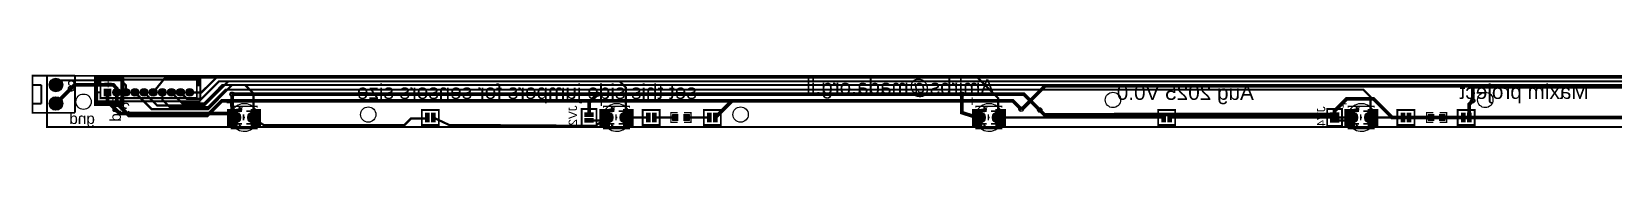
# Model space of a CAD drawing. Header units: millimetres. Extents: x -29 to 333, y -3 to 6.
# Drawn here: x -29.1 to 187.5, y -1.9 to 5.8 of the extents above; entities that cross this region are included whole.
import ezdxf

# ---------------------------------------------------------------- set-up
doc = ezdxf.new("R2010")
doc.units = ezdxf.units.MM
for name, color, linetype, true_color in [('BoardOutLine', 7, 'Continuous', 0xff00ff), ('BottomLayer', 7, 'Continuous', 0x0000ff), ('BottomPasteMaskLayer', 7, 'Continuous', 0x800000), ('BottomSilkLayer', 7, 'Continuous', 0x66cc33), ('BottomSolderMaskLayer', 7, 'Continuous', 0xaa00ff), ('Document', 7, 'Continuous', 0xffffff), ('Hole', 7, 'Continuous', 0x222222), ('Multi-Layer', 7, 'Continuous', 0xc0c0c0), ('TopLayer', 7, 'Continuous', 0xff0000), ('TopPasteMaskLayer', 7, 'Continuous', 0x808080), ('TopSilkLayer', 7, 'Continuous', 0xffcc00), ('TopSolderMaskLayer', 7, 'Continuous', 0x800080)]:
    doc.layers.add(name, color=color, linetype=linetype, true_color=true_color)
doc.styles.get("Standard").update_dxf_attribs({"font": 'arial.ttf'})

msp = doc.modelspace()

# ---------------------------------------------------------------- hatches: boundary and pattern name
at = {"layer": 'BottomLayer'}
for points in [[(-2.3, 1.15), (-0.9, 1.15), (-0.9, -1.15), (-2.3, -1.15)], [(-0.45, -0.4), (-0.45, 0.4), (-1.25, 0.4), (-1.25, -0.4)], [(1.25, -0.4), (1.25, 0.4), (0.45, 0.4), (0.45, -0.4)], [(0.9, 1.15), (2.3, 1.15), (2.3, -1.15), (0.9, -1.15)], [(46.61, 0.72), (46.61, 0.09), (47.88, 0.09), (47.88, 0.72)], [(48.7, 1.15), (50.1, 1.15), (50.1, -1.15), (48.7, -1.15)], [(50.55, -0.4), (50.55, 0.4), (49.75, 0.4), (49.75, -0.4)], [(52.25, -0.4), (52.25, 0.4), (51.45, 0.4), (51.45, -0.4)], [(51.9, 1.15), (53.3, 1.15), (53.3, -1.15), (51.9, -1.15)], [(99.7, 1.15), (101.1, 1.15), (101.1, -1.15), (99.7, -1.15)], [(101.55, -0.4), (101.55, 0.4), (100.75, 0.4), (100.75, -0.4)], [(103.25, -0.4), (103.25, 0.4), (102.45, 0.4), (102.45, -0.4)], [(102.9, 1.15), (104.3, 1.15), (104.3, -1.15), (102.9, -1.15)], [(148.72, 0.72), (148.72, 0.09), (149.99, 0.09), (149.99, 0.72)], [(150.7, 1.15), (152.1, 1.15), (152.1, -1.15), (150.7, -1.15)], [(152.55, -0.4), (152.55, 0.4), (151.75, 0.4), (151.75, -0.4)], [(154.25, -0.4), (154.25, 0.4), (153.45, 0.4), (153.45, -0.4)], [(153.9, 1.15), (155.3, 1.15), (155.3, -1.15), (153.9, -1.15)], [(46.61, -0.09), (46.61, -0.72), (47.88, -0.72), (47.88, -0.09)], [(148.72, -0.09), (148.72, -0.72), (149.99, -0.72), (149.99, -0.09)]]:
    msp.add_hatch(color=256, dxfattribs=at).paths.add_polyline_path(points)
at = {"layer": 'BottomPasteMaskLayer'}
for points in [[(-2.3, 1.15), (-0.9, 1.15), (-0.9, -1.15), (-2.3, -1.15)], [(-0.45, -0.4), (-0.45, 0.4), (-1.25, 0.4), (-1.25, -0.4)], [(1.25, -0.4), (1.25, 0.4), (0.45, 0.4), (0.45, -0.4)], [(0.9, 1.15), (2.3, 1.15), (2.3, -1.15), (0.9, -1.15)], [(48.7, 1.15), (50.1, 1.15), (50.1, -1.15), (48.7, -1.15)], [(50.55, -0.4), (50.55, 0.4), (49.75, 0.4), (49.75, -0.4)], [(52.25, -0.4), (52.25, 0.4), (51.45, 0.4), (51.45, -0.4)], [(51.9, 1.15), (53.3, 1.15), (53.3, -1.15), (51.9, -1.15)], [(99.7, 1.15), (101.1, 1.15), (101.1, -1.15), (99.7, -1.15)], [(101.55, -0.4), (101.55, 0.4), (100.75, 0.4), (100.75, -0.4)], [(103.25, -0.4), (103.25, 0.4), (102.45, 0.4), (102.45, -0.4)], [(102.9, 1.15), (104.3, 1.15), (104.3, -1.15), (102.9, -1.15)], [(150.7, 1.15), (152.1, 1.15), (152.1, -1.15), (150.7, -1.15)], [(152.55, -0.4), (152.55, 0.4), (151.75, 0.4), (151.75, -0.4)], [(154.25, -0.4), (154.25, 0.4), (153.45, 0.4), (153.45, -0.4)], [(153.9, 1.15), (155.3, 1.15), (155.3, -1.15), (153.9, -1.15)]]:
    msp.add_hatch(color=256, dxfattribs=at).paths.add_polyline_path(points)
at = {"layer": 'BottomSilkLayer'}
for points in [[(-0.75, -1.4), (-0.12, -1.4), (-0.75, -0.77)], [(50.25, -1.4), (50.88, -1.4), (50.25, -0.77)], [(101.25, -1.4), (101.88, -1.4), (101.25, -0.77)], [(152.25, -1.4), (152.88, -1.4), (152.25, -0.77)]]:
    msp.add_hatch(color=256, dxfattribs=at).paths.add_polyline_path(points)
at = {"layer": 'BottomSolderMaskLayer'}
for points in [[(-26.71, 4.45, 1), (-24.86, 4.45, 1)], [(-26.71, 1.91, 1), (-24.86, 1.91, 1)], [(-18.17, 2.9), (-19.24, 2.9), (-19.24, 3.96), (-18.17, 3.96)], [(-17.99, 3.43, 1), (-16.92, 3.43, 1)], [(-16.74, 3.43, 1), (-15.67, 3.43, 1)], [(-15.49, 3.43, 1), (-14.42, 3.43, 1)], [(-14.24, 3.43, 1), (-13.17, 3.43, 1)], [(-12.99, 3.43, 1), (-11.92, 3.43, 1)], [(-11.74, 3.43, 1), (-10.67, 3.43, 1)], [(-10.49, 3.43, 1), (-9.42, 3.43, 1)], [(-9.24, 3.43, 1), (-8.17, 3.43, 1)], [(-7.99, 3.43, 1), (-6.92, 3.43, 1)], [(-2.33, 1.18), (-0.87, 1.18), (-0.87, -1.18), (-2.33, -1.18)], [(-2.06, 0, 1), (-0.48, 0, 1)], [(-0.43, -0.43), (-0.43, 0.43), (-1.28, 0.43), (-1.28, -0.43)], [(1.28, -0.43), (1.28, 0.43), (0.43, 0.43), (0.43, -0.43)], [(0.48, 0, 1), (2.06, 0, 1)], [(0.87, 1.18), (2.33, 1.18), (2.33, -1.18), (0.87, -1.18)], [(48.67, 1.18), (50.13, 1.18), (50.13, -1.18), (48.67, -1.18)], [(48.94, 0, 1), (50.52, 0, 1)], [(50.57, -0.43), (50.57, 0.43), (49.72, 0.43), (49.72, -0.43)], [(52.28, -0.43), (52.28, 0.43), (51.43, 0.43), (51.43, -0.43)], [(51.48, 0, 1), (53.06, 0, 1)], [(51.87, 1.18), (53.33, 1.18), (53.33, -1.18), (51.87, -1.18)], [(99.67, 1.18), (101.13, 1.18), (101.13, -1.18), (99.67, -1.18)], [(99.94, 0, 1), (101.52, 0, 1)], [(101.57, -0.43), (101.57, 0.43), (100.72, 0.43), (100.72, -0.43)], [(103.28, -0.43), (103.28, 0.43), (102.43, 0.43), (102.43, -0.43)], [(102.48, 0, 1), (104.06, 0, 1)], [(102.87, 1.18), (104.33, 1.18), (104.33, -1.18), (102.87, -1.18)], [(150.67, 1.18), (152.13, 1.18), (152.13, -1.18), (150.67, -1.18)], [(150.94, 0, 1), (152.52, 0, 1)], [(152.57, -0.43), (152.57, 0.43), (151.72, 0.43), (151.72, -0.43)], [(154.28, -0.43), (154.28, 0.43), (153.43, 0.43), (153.43, -0.43)], [(153.48, 0, 1), (155.06, 0, 1)], [(153.87, 1.18), (155.33, 1.18), (155.33, -1.18), (153.87, -1.18)]]:
    msp.add_hatch(color=256, dxfattribs=at).paths.add_polyline_path(points)
at = {"layer": 'Document'}
for points in [[(-29.1, 1.76), (-27.74, 1.76), (-27.66, 1.85), (-27.66, 4.48), (-27.74, 4.56), (-29.1, 4.56), (-29.1, 4.32), (-27.9, 4.32), (-27.9, 2.01), (-29.1, 2.01)], [(-19.68, 4.43), (-20.18, 4.43), (-20.18, 5.63), (-17.98, 5.63), (-17.98, 5.18), (-19.63, 5.18), (-19.63, 4.43)], [(-16.98, 5.63), (-16.98, 5.18), (-9.18, 5.18), (-9.18, 5.63)], [(-5.98, 4.38), (-6.48, 4.38), (-6.48, 5.18), (-8.18, 5.18), (-8.18, 5.68), (-5.98, 5.68)], [(-5.98, 3.43), (-6.48, 3.43), (-6.48, 2.63), (-19.68, 2.63), (-19.68, 3.43), (-20.13, 3.43), (-20.13, 2.18), (-5.98, 2.18)], [(-0.9, -0.03), (-0.9, 0.17), (-1.89, 0.17), (-1.89, -0.03), (-0.9, -0.03)], [(-0.9, 0.03), (-0.9, -0.17), (-1.89, -0.17), (-1.89, 0.03), (-0.9, 0.03)], [(-1.29, -0.44), (-1.29, 0.55), (-1.49, 0.55), (-1.49, -0.44), (-1.29, -0.44)], [(-1.29, 0.44), (-1.29, -0.55), (-1.49, -0.55), (-1.49, 0.44), (-1.29, 0.44)], [(-0.66, 0.1), (-1.32, 0.1), (-1.32, -0.05), (-0.66, -0.05)], [(-0.66, -0.1), (-1.32, -0.1), (-1.32, 0.05), (-0.66, 0.05)], [(-0.94, -0.28), (-0.94, 0.39), (-1.09, 0.39), (-1.09, -0.28)], [(-0.94, 0.28), (-0.94, -0.39), (-1.09, -0.39), (-1.09, 0.28)], [(-0.26, 1.21), (-1.05, 1.21), (-1.05, 0.98), (-0.26, 0.98)], [(-0.53, 0.69), (-0.53, 1.48), (-0.76, 1.48), (-0.76, 0.69)], [(-0.75, 1.4), (-0.12, 1.4), (-0.75, 0.76)], [(1.19, -0.05), (0.53, -0.05), (0.53, 0.1), (1.19, 0.1)], [(1.19, 0.05), (0.53, 0.05), (0.53, -0.1), (1.19, -0.1)], [(1.84, -0.03), (1.84, 0.17), (0.85, 0.17), (0.85, -0.03), (1.84, -0.03)], [(1.84, 0.03), (1.84, -0.17), (0.85, -0.17), (0.85, 0.03), (1.84, 0.03)], [(50.1, -0.03), (50.1, 0.17), (49.11, 0.17), (49.11, -0.03), (50.1, -0.03)], [(50.1, 0.03), (50.1, -0.17), (49.11, -0.17), (49.11, 0.03), (50.1, 0.03)], [(49.71, -0.44), (49.71, 0.55), (49.51, 0.55), (49.51, -0.44), (49.71, -0.44)], [(49.71, 0.44), (49.71, -0.55), (49.51, -0.55), (49.51, 0.44), (49.71, 0.44)], [(50.34, 0.1), (49.68, 0.1), (49.68, -0.05), (50.34, -0.05)], [(50.34, -0.1), (49.68, -0.1), (49.68, 0.05), (50.34, 0.05)], [(50.06, -0.28), (50.06, 0.39), (49.91, 0.39), (49.91, -0.28)], [(50.06, 0.28), (50.06, -0.39), (49.91, -0.39), (49.91, 0.28)], [(50.74, 1.21), (49.95, 1.21), (49.95, 0.98), (50.74, 0.98)], [(50.47, 0.69), (50.47, 1.48), (50.24, 1.48), (50.24, 0.69)], [(50.25, 1.4), (50.88, 1.4), (50.25, 0.76)], [(52.19, -0.05), (51.53, -0.05), (51.53, 0.1), (52.19, 0.1)], [(52.19, 0.05), (51.53, 0.05), (51.53, -0.1), (52.19, -0.1)], [(52.84, -0.03), (52.84, 0.17), (51.85, 0.17), (51.85, -0.03), (52.84, -0.03)], [(52.84, 0.03), (52.84, -0.17), (51.85, -0.17), (51.85, 0.03), (52.84, 0.03)], [(101.1, -0.03), (101.1, 0.17), (100.11, 0.17), (100.11, -0.03), (101.1, -0.03)], [(101.1, 0.03), (101.1, -0.17), (100.11, -0.17), (100.11, 0.03), (101.1, 0.03)], [(100.71, -0.44), (100.71, 0.55), (100.51, 0.55), (100.51, -0.44), (100.71, -0.44)], [(100.71, 0.44), (100.71, -0.55), (100.51, -0.55), (100.51, 0.44), (100.71, 0.44)], [(101.34, 0.1), (100.68, 0.1), (100.68, -0.05), (101.34, -0.05)], [(101.34, -0.1), (100.68, -0.1), (100.68, 0.05), (101.34, 0.05)], [(101.06, -0.28), (101.06, 0.39), (100.91, 0.39), (100.91, -0.28)], [(101.06, 0.28), (101.06, -0.39), (100.91, -0.39), (100.91, 0.28)], [(101.74, 1.21), (100.95, 1.21), (100.95, 0.98), (101.74, 0.98)], [(101.47, 0.69), (101.47, 1.48), (101.24, 1.48), (101.24, 0.69)], [(101.25, 1.4), (101.88, 1.4), (101.25, 0.76)], [(103.19, -0.05), (102.53, -0.05), (102.53, 0.1), (103.19, 0.1)], [(103.19, 0.05), (102.53, 0.05), (102.53, -0.1), (103.19, -0.1)], [(103.84, -0.03), (103.84, 0.17), (102.85, 0.17), (102.85, -0.03), (103.84, -0.03)], [(103.84, 0.03), (103.84, -0.17), (102.85, -0.17), (102.85, 0.03), (103.84, 0.03)], [(152.1, -0.03), (152.1, 0.17), (151.11, 0.17), (151.11, -0.03), (152.1, -0.03)], [(152.1, 0.03), (152.1, -0.17), (151.11, -0.17), (151.11, 0.03), (152.1, 0.03)], [(151.71, -0.44), (151.71, 0.55), (151.51, 0.55), (151.51, -0.44), (151.71, -0.44)], [(151.71, 0.44), (151.71, -0.55), (151.51, -0.55), (151.51, 0.44), (151.71, 0.44)], [(152.34, 0.1), (151.68, 0.1), (151.68, -0.05), (152.34, -0.05)], [(152.34, -0.1), (151.68, -0.1), (151.68, 0.05), (152.34, 0.05)], [(152.06, -0.28), (152.06, 0.39), (151.91, 0.39), (151.91, -0.28)], [(152.06, 0.28), (152.06, -0.39), (151.91, -0.39), (151.91, 0.28)], [(152.74, 1.21), (151.95, 1.21), (151.95, 0.98), (152.74, 0.98)], [(152.47, 0.69), (152.47, 1.48), (152.24, 1.48), (152.24, 0.69)], [(152.25, 1.4), (152.88, 1.4), (152.25, 0.76)], [(154.19, -0.05), (153.53, -0.05), (153.53, 0.1), (154.19, 0.1)], [(154.19, 0.05), (153.53, 0.05), (153.53, -0.1), (154.19, -0.1)], [(154.84, -0.03), (154.84, 0.17), (153.85, 0.17), (153.85, -0.03), (154.84, -0.03)], [(154.84, 0.03), (154.84, -0.17), (153.85, -0.17), (153.85, 0.03), (154.84, 0.03)], [(-0.75, -1.4), (-0.12, -1.4), (-0.75, -0.77)], [(50.25, -1.4), (50.88, -1.4), (50.25, -0.77)], [(101.25, -1.4), (101.88, -1.4), (101.25, -0.77)], [(152.25, -1.4), (152.88, -1.4), (152.25, -0.77)]]:
    msp.add_hatch(color=256, dxfattribs=at).paths.add_polyline_path(points)
at = {"layer": 'Multi-Layer'}
for points in [[(-26.68, 4.45, 1), (-24.88, 4.45, 1)], [(-26.68, 1.91, 1), (-24.88, 1.91, 1)], [(-18.2, 2.92), (-19.21, 2.92), (-19.21, 3.94), (-18.2, 3.94)], [(-17.96, 3.43, 1), (-16.95, 3.43, 1)], [(-16.71, 3.43, 1), (-15.7, 3.43, 1)], [(-15.46, 3.43, 1), (-14.45, 3.43, 1)], [(-14.21, 3.43, 1), (-13.2, 3.43, 1)], [(-12.96, 3.43, 1), (-11.95, 3.43, 1)], [(-11.71, 3.43, 1), (-10.7, 3.43, 1)], [(-10.46, 3.43, 1), (-9.45, 3.43, 1)], [(-9.21, 3.43, 1), (-8.2, 3.43, 1)], [(-7.96, 3.43, 1), (-6.95, 3.43, 1)], [(-2.03, 0, 1), (-0.51, 0, 1)], [(0.51, 0, 1), (2.03, 0, 1)], [(48.97, 0, 1), (50.49, 0, 1)], [(51.51, 0, 1), (53.03, 0, 1)], [(99.97, 0, 1), (101.49, 0, 1)], [(102.51, 0, 1), (104.03, 0, 1)], [(150.97, 0, 1), (152.49, 0, 1)], [(153.51, 0, 1), (155.03, 0, 1)]]:
    msp.add_hatch(color=256, dxfattribs=at).paths.add_polyline_path(points)
at = {"layer": 'TopLayer'}
for points in [[(-2.3, -1.15), (-0.9, -1.15), (-0.9, 1.15), (-2.3, 1.15)], [(-0.45, 0.4), (-0.45, -0.4), (-1.25, -0.4), (-1.25, 0.4)], [(1.25, 0.4), (1.25, -0.4), (0.45, -0.4), (0.45, 0.4)], [(0.9, -1.15), (2.3, -1.15), (2.3, 1.15), (0.9, 1.15)], [(24.78, 0.64), (25.41, 0.64), (25.41, -0.64), (24.78, -0.64)], [(25.59, 0.64), (26.22, 0.64), (26.22, -0.64), (25.59, -0.64)], [(48.7, -1.15), (50.1, -1.15), (50.1, 1.15), (48.7, 1.15)], [(50.55, 0.4), (50.55, -0.4), (49.75, -0.4), (49.75, 0.4)], [(52.25, 0.4), (52.25, -0.4), (51.45, -0.4), (51.45, 0.4)], [(51.9, -1.15), (53.3, -1.15), (53.3, 1.15), (51.9, 1.15)], [(55.03, 0.64), (55.66, 0.64), (55.66, -0.64), (55.03, -0.64)], [(55.84, 0.64), (56.48, 0.64), (56.48, -0.64), (55.84, -0.64)], [(59.47, 0.43), (59.47, -0.43), (58.66, -0.43), (58.66, 0.43)], [(60.17, 0.43), (60.17, -0.43), (60.97, -0.43), (60.97, 0.43)], [(63.41, 0.64), (64.05, 0.64), (64.05, -0.64), (63.41, -0.64)], [(64.22, 0.64), (64.86, 0.64), (64.86, -0.64), (64.22, -0.64)], [(99.7, -1.15), (101.1, -1.15), (101.1, 1.15), (99.7, 1.15)], [(101.55, 0.4), (101.55, -0.4), (100.75, -0.4), (100.75, 0.4)], [(103.25, 0.4), (103.25, -0.4), (102.45, -0.4), (102.45, 0.4)], [(102.9, -1.15), (104.3, -1.15), (104.3, 1.15), (102.9, 1.15)], [(125.64, 0.64), (126.28, 0.64), (126.28, -0.64), (125.64, -0.64)], [(126.45, 0.64), (127.09, 0.64), (127.09, -0.64), (126.45, -0.64)], [(150.7, -1.15), (152.1, -1.15), (152.1, 1.15), (150.7, 1.15)], [(152.55, 0.4), (152.55, -0.4), (151.75, -0.4), (151.75, 0.4)], [(154.25, 0.4), (154.25, -0.4), (153.45, -0.4), (153.45, 0.4)], [(153.9, -1.15), (155.3, -1.15), (155.3, 1.15), (153.9, 1.15)], [(158.41, 0.64), (159.04, 0.64), (159.04, -0.64), (158.41, -0.64)], [(159.22, 0.64), (159.86, 0.64), (159.86, -0.64), (159.22, -0.64)], [(162.97, 0.43), (162.97, -0.43), (162.17, -0.43), (162.17, 0.43)], [(163.67, 0.43), (163.67, -0.43), (164.48, -0.43), (164.48, 0.43)], [(166.66, 0.64), (167.3, 0.64), (167.3, -0.64), (166.66, -0.64)], [(167.48, 0.64), (168.11, 0.64), (168.11, -0.64), (167.48, -0.64)]]:
    msp.add_hatch(color=256, dxfattribs=at).paths.add_polyline_path(points)
at = {"layer": 'TopPasteMaskLayer'}
for points in [[(-2.3, -1.15), (-0.9, -1.15), (-0.9, 1.15), (-2.3, 1.15)], [(-0.45, 0.4), (-0.45, -0.4), (-1.25, -0.4), (-1.25, 0.4)], [(1.25, 0.4), (1.25, -0.4), (0.45, -0.4), (0.45, 0.4)], [(0.9, -1.15), (2.3, -1.15), (2.3, 1.15), (0.9, 1.15)], [(48.7, -1.15), (50.1, -1.15), (50.1, 1.15), (48.7, 1.15)], [(50.55, 0.4), (50.55, -0.4), (49.75, -0.4), (49.75, 0.4)], [(52.25, 0.4), (52.25, -0.4), (51.45, -0.4), (51.45, 0.4)], [(51.9, -1.15), (53.3, -1.15), (53.3, 1.15), (51.9, 1.15)], [(58.62, -0.45), (59.42, -0.45), (59.47, -0.4), (59.47, -0.17), (59.1, -0.17), (59.1, 0.16), (59.47, 0.16), (59.47, 0.4), (59.42, 0.45), (58.62, 0.45), (58.57, 0.4), (58.57, -0.4)], [(61.01, 0.45), (60.21, 0.45), (60.16, 0.4), (60.16, 0.17), (60.53, 0.17), (60.53, -0.16), (60.16, -0.16), (60.16, -0.4), (60.21, -0.45), (61.01, -0.45), (61.06, -0.4), (61.06, 0.4)], [(99.7, -1.15), (101.1, -1.15), (101.1, 1.15), (99.7, 1.15)], [(101.55, 0.4), (101.55, -0.4), (100.75, -0.4), (100.75, 0.4)], [(103.25, 0.4), (103.25, -0.4), (102.45, -0.4), (102.45, 0.4)], [(102.9, -1.15), (104.3, -1.15), (104.3, 1.15), (102.9, 1.15)], [(150.7, -1.15), (152.1, -1.15), (152.1, 1.15), (150.7, 1.15)], [(152.55, 0.4), (152.55, -0.4), (151.75, -0.4), (151.75, 0.4)], [(154.25, 0.4), (154.25, -0.4), (153.45, -0.4), (153.45, 0.4)], [(153.9, -1.15), (155.3, -1.15), (155.3, 1.15), (153.9, 1.15)], [(162.13, -0.45), (162.93, -0.45), (162.98, -0.4), (162.98, -0.17), (162.61, -0.17), (162.61, 0.16), (162.98, 0.16), (162.98, 0.4), (162.93, 0.45), (162.13, 0.45), (162.08, 0.4), (162.08, -0.4)], [(164.52, 0.45), (163.72, 0.45), (163.67, 0.4), (163.67, 0.17), (164.04, 0.17), (164.04, -0.16), (163.67, -0.16), (163.67, -0.4), (163.72, -0.45), (164.52, -0.45), (164.57, -0.4), (164.57, 0.4)]]:
    msp.add_hatch(color=256, dxfattribs=at).paths.add_polyline_path(points)
at = {"layer": 'TopSilkLayer'}
for points in [[(-0.75, 1.4), (-0.12, 1.4), (-0.75, 0.76)], [(50.25, 1.4), (50.88, 1.4), (50.25, 0.76)], [(101.25, 1.4), (101.88, 1.4), (101.25, 0.76)], [(152.25, 1.4), (152.88, 1.4), (152.25, 0.76)]]:
    msp.add_hatch(color=256, dxfattribs=at).paths.add_polyline_path(points)
at = {"layer": 'TopSolderMaskLayer'}
for points in [[(-26.71, 4.45, 1), (-24.86, 4.45, 1)], [(-26.71, 1.91, 1), (-24.86, 1.91, 1)], [(-18.17, 2.9), (-19.24, 2.9), (-19.24, 3.96), (-18.17, 3.96)], [(-17.99, 3.43, 1), (-16.92, 3.43, 1)], [(-16.74, 3.43, 1), (-15.67, 3.43, 1)], [(-15.49, 3.43, 1), (-14.42, 3.43, 1)], [(-14.24, 3.43, 1), (-13.17, 3.43, 1)], [(-12.99, 3.43, 1), (-11.92, 3.43, 1)], [(-11.74, 3.43, 1), (-10.67, 3.43, 1)], [(-10.49, 3.43, 1), (-9.42, 3.43, 1)], [(-9.24, 3.43, 1), (-8.17, 3.43, 1)], [(-7.99, 3.43, 1), (-6.92, 3.43, 1)], [(-2.33, -1.18), (-0.87, -1.18), (-0.87, 1.18), (-2.33, 1.18)], [(-2.06, 0, 1), (-0.48, 0, 1)], [(-0.43, 0.43), (-0.43, -0.43), (-1.28, -0.43), (-1.28, 0.43)], [(1.28, 0.43), (1.28, -0.43), (0.43, -0.43), (0.43, 0.43)], [(0.48, 0, 1), (2.06, 0, 1)], [(0.87, -1.18), (2.33, -1.18), (2.33, 1.18), (0.87, 1.18)], [(48.67, -1.18), (50.13, -1.18), (50.13, 1.18), (48.67, 1.18)], [(48.94, 0, 1), (50.52, 0, 1)], [(50.57, 0.43), (50.57, -0.43), (49.72, -0.43), (49.72, 0.43)], [(52.28, 0.43), (52.28, -0.43), (51.43, -0.43), (51.43, 0.43)], [(51.48, 0, 1), (53.06, 0, 1)], [(51.87, -1.18), (53.33, -1.18), (53.33, 1.18), (51.87, 1.18)], [(59.49, 0.46), (59.49, -0.46), (58.64, -0.46), (58.64, 0.46)], [(60.14, 0.46), (60.14, -0.46), (61, -0.46), (61, 0.46)], [(99.67, -1.18), (101.13, -1.18), (101.13, 1.18), (99.67, 1.18)], [(99.94, 0, 1), (101.52, 0, 1)], [(101.57, 0.43), (101.57, -0.43), (100.72, -0.43), (100.72, 0.43)], [(103.28, 0.43), (103.28, -0.43), (102.43, -0.43), (102.43, 0.43)], [(102.48, 0, 1), (104.06, 0, 1)], [(102.87, -1.18), (104.33, -1.18), (104.33, 1.18), (102.87, 1.18)], [(150.67, -1.18), (152.13, -1.18), (152.13, 1.18), (150.67, 1.18)], [(150.94, 0, 1), (152.52, 0, 1)], [(152.57, 0.43), (152.57, -0.43), (151.72, -0.43), (151.72, 0.43)], [(154.28, 0.43), (154.28, -0.43), (153.43, -0.43), (153.43, 0.43)], [(153.48, 0, 1), (155.06, 0, 1)], [(153.87, -1.18), (155.33, -1.18), (155.33, 1.18), (153.87, 1.18)], [(163, 0.46), (163, -0.46), (162.14, -0.46), (162.14, 0.46)], [(163.65, 0.46), (163.65, -0.46), (164.5, -0.46), (164.5, 0.46)]]:
    msp.add_hatch(color=256, dxfattribs=at).paths.add_polyline_path(points)

# ---------------------------------------------------------------- linework, layer by layer
at = {"layer": 'BoardOutLine', "const_width": 0.254}
msp.add_lwpolyline([(-27, 5.7), (333, 5.7), (333, -1.3), (-27, -1.3), (-27, 5.7)], close=True, dxfattribs=at)
at = {"layer": 'BottomLayer'}
for points, const_width in [([(-17.46, 3.43), (-17.46, 3.99), (-17.91, 4.45), (-23.24, 4.45), (-25.78, 1.91)], 0.5), ([(-25.78, 4.45), (-25.15, 5.08), (-16.89, 5.08)], 0.3), ([(-16.21, 3.43), (-16.21, 4.4), (-16.89, 5.08)], 0.3), ([(-14.96, 3.43), (-12.67, 1.14), (-4.95, 1.14), (-1.65, 4.45), (0.13, 4.45), (1.27, 3.3), (1.27, 0)], 0.3), ([(-13.71, 3.43), (-11.93, 1.65), (-5.46, 1.65), (-2.16, 4.95), (51.44, 4.95), (52.27, 4.12), (52.27, 0)], 0.3), ([(-12.46, 3.43), (-12.46, 3.43), (-10.8, 5.46), (100.46, 5.46), (103.27, 2.65), (103.27, 0)], 0.3), ([(168.28, 2.29), (168.28, 4.32), (109.69, 4.32), (106.55, 1.14)], 0.5), ([(318.9, 1.65), (316.36, 4.19), (168.28, 4.19), (168.28, 2.29)], 0.5), ([(-3.81, 0.53), (-17.04, 0.53), (-18.71, 2.2), (-18.71, 3.43)], 0.5), ([(-1.65, 3.18), (-1.65, 0.53), (-3.81, 0.53)], 0.5), ([(48.39, 3.18), (47.24, 2.03), (47.24, 0.41)], 0.5), ([(98.3, 3.18), (98.3, 0.66), (100.4, 0)], 0.5), ([(202.4, 0), (157.23, 0), (154.69, 2.54), (151, 2.54), (149.35, 0.89), (149.35, 0.41)], 0.5), ([(47.24, -0.41), (49.32, -0.41), (49.73, 0)], 0.3), ([(149.35, 0.41), (109.6, 0.38), (108.97, 1.02)], 0.5), ([(149.35, -0.41), (151.32, -0.41), (151.73, 0)], 0.3)]:
    msp.add_lwpolyline(points, dxfattribs=dict(at, const_width=const_width))
at = {"layer": 'BottomSilkLayer'}
for points, const_width in [([(-20.32, 5.46), (-16.7, 5.46), (-16.7, 1.84), (-20.32, 1.84), (-20.32, 5.46)], 0.5), ([(46.23, 1.17), (46.23, -1.17), (48.26, -1.17), (48.26, 1.17), (46.23, 1.17)], 0.254), ([(148.34, 1.17), (148.34, -1.17), (150.37, -1.17), (150.37, 1.17), (148.34, 1.17)], 0.254)]:
    msp.add_lwpolyline(points, close=True, dxfattribs=dict(at, const_width=const_width))
for points, const_width in [([(-1.77, -0.86), (-1.77, 0.86)], 0.254), ([(-1.77, 0.86), (-0.29, 0.86)], 0.254), ([(1.78, 1.33), (1.78, 1.52), (-1.78, 1.52), (-1.78, 1.33)], 0.152), ([(-0.08, -0.41), (-0.08, 0.38)], 0.203), ([(-0.08, -0.01), (0.1, -0.01)], 0.203), ([(0.29, 0.86), (1.46, 0.86)], 0.254), ([(1.46, -0.86), (1.82, -0.51), (1.82, 0.51), (1.46, 0.86)], 0.254), ([(49.23, -0.86), (49.23, 0.86)], 0.254), ([(49.23, 0.86), (50.71, 0.86)], 0.254), ([(52.78, 1.33), (52.78, 1.52), (49.22, 1.52), (49.22, 1.33)], 0.152), ([(50.92, -0.41), (50.92, 0.38)], 0.203), ([(50.92, -0.01), (51.1, -0.01)], 0.203), ([(51.29, 0.86), (52.46, 0.86)], 0.254), ([(52.46, -0.86), (52.82, -0.51), (52.82, 0.51), (52.46, 0.86)], 0.254), ([(100.23, -0.86), (100.23, 0.86)], 0.254), ([(100.23, 0.86), (101.71, 0.86)], 0.254), ([(103.78, 1.33), (103.78, 1.52), (100.22, 1.52), (100.22, 1.33)], 0.152), ([(101.92, -0.41), (101.92, 0.38)], 0.203), ([(101.92, -0.01), (102.1, -0.01)], 0.203), ([(102.29, 0.86), (103.46, 0.86)], 0.254), ([(103.46, -0.86), (103.82, -0.51), (103.82, 0.51), (103.46, 0.86)], 0.254), ([(151.23, -0.86), (151.23, 0.86)], 0.254), ([(151.23, 0.86), (152.71, 0.86)], 0.254), ([(154.78, 1.33), (154.78, 1.52), (151.22, 1.52), (151.22, 1.33)], 0.152), ([(152.92, -0.41), (152.92, 0.38)], 0.203), ([(152.92, -0.01), (153.1, -0.01)], 0.203), ([(153.29, 0.86), (154.46, 0.86)], 0.254), ([(154.46, -0.86), (154.82, -0.51), (154.82, 0.51), (154.46, 0.86)], 0.254), ([(-1.77, -0.86), (-0.29, -0.86)], 0.254), ([(-1.78, -1.33), (-1.78, -1.52), (1.78, -1.52), (1.78, -1.33)], 0.152), ([(0.32, -0.86), (1.46, -0.86)], 0.254), ([(49.23, -0.86), (50.71, -0.86)], 0.254), ([(49.22, -1.33), (49.22, -1.52), (52.78, -1.52), (52.78, -1.33)], 0.152), ([(51.32, -0.86), (52.46, -0.86)], 0.254), ([(100.23, -0.86), (101.71, -0.86)], 0.254), ([(100.22, -1.33), (100.22, -1.52), (103.78, -1.52), (103.78, -1.33)], 0.152), ([(102.32, -0.86), (103.46, -0.86)], 0.254), ([(151.23, -0.86), (152.71, -0.86)], 0.254), ([(151.22, -1.33), (151.22, -1.52), (154.78, -1.52), (154.78, -1.33)], 0.152), ([(153.32, -0.86), (154.46, -0.86)], 0.254)]:
    msp.add_lwpolyline(points, dxfattribs=dict(at, const_width=const_width))
at = {"layer": 'BottomSolderMaskLayer'}
for centre, radius in [((-25.78, 4.45), 0.925), ((-25.78, 4.45), 0.566), ((-25.78, 1.91), 0.925), ((-25.78, 1.91), 0.566), ((-18.71, 3.43), 0.341), ((-17.46, 3.43), 0.533), ((-17.46, 3.43), 0.341), ((-16.21, 3.43), 0.533), ((-16.21, 3.43), 0.341), ((-14.96, 3.43), 0.533), ((-14.96, 3.43), 0.341), ((-13.71, 3.43), 0.533), ((-13.71, 3.43), 0.341), ((-12.46, 3.43), 0.533), ((-12.46, 3.43), 0.341), ((-11.21, 3.43), 0.533), ((-11.21, 3.43), 0.341), ((-9.96, 3.43), 0.533), ((-9.96, 3.43), 0.341), ((-8.71, 3.43), 0.533), ((-8.71, 3.43), 0.341), ((-7.46, 3.43), 0.533), ((-7.46, 3.43), 0.341), ((-1.27, 0), 0.787), ((-1.27, 0), 0.465), ((1.27, 0), 0.787), ((1.27, 0), 0.465), ((49.73, 0), 0.787), ((49.73, 0), 0.465), ((52.27, 0), 0.787), ((52.27, 0), 0.465), ((100.73, 0), 0.787), ((100.73, 0), 0.465), ((103.27, 0), 0.787), ((103.27, 0), 0.465), ((151.73, 0), 0.787), ((151.73, 0), 0.465), ((154.27, 0), 0.787), ((154.27, 0), 0.465)]:
    msp.add_circle(centre, radius, dxfattribs=at)
at = {"layer": 'Hole'}
for centre in [(-1.65, 3.18), (48.39, 3.18), (98.3, 3.18), (168.28, 2.29), (106.43, 1.14), (108.97, 1.02)]:
    msp.add_circle(centre, 0.152, dxfattribs=at)
at = {"layer": 'Multi-Layer'}
for centre, radius in [((-25.78, 4.45), 0.9), ((-25.78, 4.45), 0.55), ((-25.78, 1.91), 0.9), ((-25.78, 1.91), 0.55), ((-22, 2.16), 1.05), ((-18.71, 3.43), 0.325), ((-17.46, 3.43), 0.508), ((-17.46, 3.43), 0.325), ((-16.21, 3.43), 0.508), ((-16.21, 3.43), 0.325), ((-14.96, 3.43), 0.508), ((-14.96, 3.43), 0.325), ((-13.71, 3.43), 0.508), ((-13.71, 3.43), 0.325), ((-12.46, 3.43), 0.508), ((-12.46, 3.43), 0.325), ((-11.21, 3.43), 0.508), ((-11.21, 3.43), 0.325), ((-9.96, 3.43), 0.508), ((-9.96, 3.43), 0.325), ((-8.71, 3.43), 0.508), ((-8.71, 3.43), 0.325), ((-7.46, 3.43), 0.508), ((-7.46, 3.43), 0.325), ((-1.65, 3.18), 0.305), ((48.39, 3.18), 0.305), ((98.3, 3.18), 0.305), ((119, 2.4), 1.05), ((168.28, 2.29), 0.305), ((170, 2.4), 1.05), ((-1.27, 0), 0.762), ((-1.27, 0), 0.45), ((1.27, 0), 0.762), ((1.27, 0), 0.45), ((17, 0.4), 1.05), ((49.73, 0), 0.762), ((49.73, 0), 0.45), ((52.27, 0), 0.762), ((52.27, 0), 0.45), ((68, 0.4), 1.05), ((100.73, 0), 0.762), ((100.73, 0), 0.45), ((103.27, 0), 0.762), ((103.27, 0), 0.45), ((106.43, 1.14), 0.305), ((108.97, 1.02), 0.305), ((151.73, 0), 0.762), ((151.73, 0), 0.45), ((154.27, 0), 0.762), ((154.27, 0), 0.45)]:
    msp.add_circle(centre, radius, dxfattribs=at)
at = {"layer": 'TopLayer'}
for points, const_width in [([(-7.45, 3.43), (-5.86, 3.42), (-3.8, 5.46), (303.02, 5.46), (307.21, 1.27), (307.27, 0)], 0.3), ([(-5.46, 1.91), (-2.96, 4.45), (203.45, 4.45), (205.27, 2.63), (205.27, 0)], 0.3), ([(-4.57, 3.81), (-3.43, 4.95), (254.64, 4.95), (256.27, 3.32), (256.27, 0)], 0.3), ([(66.83, 2.29), (-3.05, 2.29), (-5.08, 0.25), (-15.75, 0.25), (-17.46, 1.96), (-17.46, 3.43)], 0.5), ([(154.27, 0), (154.27, 2.83), (153.29, 3.81), (-2.54, 3.81), (-4.95, 1.4), (-10.16, 1.4), (-11.21, 2.44), (-11.21, 3.43)], 0.3), ([(-9.96, 3.43), (-8.43, 1.91), (-5.46, 1.91)], 0.3), ([(-8.71, 3.43), (-7.82, 2.54), (-5.84, 2.54), (-4.57, 3.81)], 0.3), ([(48.39, 3.18), (-1.65, 3.18)], 0.5), ([(97.98, 3.18), (48.39, 3.18)], 0.5), ([(106.43, 1.14), (105.28, 2.29), (66.83, 2.29), (64.54, 0)], 0.5), ([(108.97, 1.02), (106.81, 3.18), (98.17, 3.18), (98.3, 3.18)], 0.5), ([(168.28, 2.29), (167.79, 1.8), (167.79, 0)], 0.5), ([(1.21, -0.13), (2.67, -1.02), (21.97, -1.02), (22.86, -0.13), (25.03, -0.13)], 0.3), ([(25.91, 0), (28.07, -1.02), (48.13, -1.14), (49.73, 0)], 0.3), ([(52.6, 0), (55.35, 0)], 0.3), ([(56.16, 0), (59.06, 0)], 0.3), ([(60.57, 0), (63.73, 0)], 0.3), ([(103.6, 0), (125.96, 0)], 0.3), ([(126.77, 0), (151.4, 0)], 0.3), ([(154.27, 0), (158.72, 0)], 0.3), ([(159.54, 0), (162.57, 0)], 0.3), ([(164.08, 0), (166.98, 0)], 0.3)]:
    msp.add_lwpolyline(points, dxfattribs=dict(at, const_width=const_width))
at = {"layer": 'TopSilkLayer'}
for points, const_width in [([(-28.98, 4.44), (-28.98, 5.72), (-27.78, 5.72)], 0.254), ([(-28.98, 4.44), (-28.98, 1.88)], 0.254), ([(-27.78, 4.44), (-28.98, 4.44)], 0.254), ([(-27.78, 5.72), (-23.18, 5.72)], 0.254), ([(-27.78, 1.88), (-27.78, 4.44)], 0.254), ([(-23.18, 0.64), (-23.18, 5.72)], 0.254), ([(-20.15, 5.61), (-6.01, 5.61)], 0.254), ([(-20.15, 2.21), (-20.15, 5.61)], 0.254), ([(-19.66, 4.45), (-20.15, 4.45)], 0.254), ([(-17.96, 5.17), (-17.96, 5.62)], 0.254), ([(-16.96, 5.17), (-16.96, 5.62)], 0.254), ([(-9.21, 5.17), (-9.21, 5.62)], 0.254), ([(-8.21, 5.17), (-8.21, 5.62)], 0.254), ([(-6, 4.4), (-6.49, 4.4)], 0.254), ([(-6, 2.21), (-6, 5.61)], 0.254), ([(-19.66, 3.43), (-20.15, 3.43)], 0.254), ([(-20.15, 2.21), (-6.01, 2.21)], 0.254), ([(-13.5, 3.43), (-14.01, 3.43)], 0.254), ([(-6.49, 3.43), (-6, 3.43)], 0.254), ([(-28.98, 1.88), (-28.98, 0.64), (-27.78, 0.64)], 0.254), ([(-27.78, 1.88), (-28.98, 1.88)], 0.254), ([(-23.18, 0.64), (-27.78, 0.64)], 0.254), ([(-1.77, 0.86), (-1.77, -0.86)], 0.254), ([(-1.77, 0.86), (-0.29, 0.86)], 0.254), ([(-1.78, 1.33), (-1.78, 1.52), (1.78, 1.52), (1.78, 1.33)], 0.152), ([(-0.39, 1.1), (-0.9, 1.1)], 0.254), ([(-0.65, 1.35), (-0.65, 0.85)], 0.254), ([(-0.08, 0.41), (-0.08, -0.38)], 0.203), ([(-0.08, 0.01), (0.1, 0.01)], 0.203), ([(0.32, 0.86), (1.46, 0.86)], 0.254), ([(1.4, 1.3), (1.4, 0.98)], 0.254), ([(1.46, 0.86), (1.82, 0.51), (1.82, -0.51), (1.46, -0.86)], 0.254), ([(1.5, 1.18), (1.5, 0.97)], 0.254), ([(49.23, 0.86), (49.23, -0.86)], 0.254), ([(49.23, 0.86), (50.71, 0.86)], 0.254), ([(49.22, 1.33), (49.22, 1.52), (52.78, 1.52), (52.78, 1.33)], 0.152), ([(50.61, 1.1), (50.1, 1.1)], 0.254), ([(50.35, 1.35), (50.35, 0.85)], 0.254), ([(50.92, 0.41), (50.92, -0.38)], 0.203), ([(50.92, 0.01), (51.1, 0.01)], 0.203), ([(51.32, 0.86), (52.46, 0.86)], 0.254), ([(52.4, 1.3), (52.4, 0.98)], 0.254), ([(52.46, 0.86), (52.82, 0.51), (52.82, -0.51), (52.46, -0.86)], 0.254), ([(52.5, 1.18), (52.5, 0.97)], 0.254), ([(59.39, 0.66), (58.43, 0.66), (58.43, -0.66), (59.39, -0.66)], 0.152), ([(60.24, 0.66), (61.2, 0.66), (61.2, -0.66), (60.24, -0.66)], 0.152), ([(100.23, 0.86), (100.23, -0.86)], 0.254), ([(100.23, 0.86), (101.71, 0.86)], 0.254), ([(100.22, 1.33), (100.22, 1.52), (103.78, 1.52), (103.78, 1.33)], 0.152), ([(101.61, 1.1), (101.1, 1.1)], 0.254), ([(101.35, 1.35), (101.35, 0.85)], 0.254), ([(101.92, 0.41), (101.92, -0.38)], 0.203), ([(101.92, 0.01), (102.1, 0.01)], 0.203), ([(102.32, 0.86), (103.46, 0.86)], 0.254), ([(103.4, 1.3), (103.4, 0.98)], 0.254), ([(103.46, 0.86), (103.82, 0.51), (103.82, -0.51), (103.46, -0.86)], 0.254), ([(103.5, 1.18), (103.5, 0.97)], 0.254), ([(151.23, 0.86), (151.23, -0.86)], 0.254), ([(151.23, 0.86), (152.71, 0.86)], 0.254), ([(151.22, 1.33), (151.22, 1.52), (154.78, 1.52), (154.78, 1.33)], 0.152), ([(152.61, 1.1), (152.1, 1.1)], 0.254), ([(152.35, 1.35), (152.35, 0.85)], 0.254), ([(152.92, 0.41), (152.92, -0.38)], 0.203), ([(152.92, 0.01), (153.1, 0.01)], 0.203), ([(153.32, 0.86), (154.46, 0.86)], 0.254), ([(154.4, 1.3), (154.4, 0.98)], 0.254), ([(154.46, 0.86), (154.82, 0.51), (154.82, -0.51), (154.46, -0.86)], 0.254), ([(154.5, 1.18), (154.5, 0.97)], 0.254), ([(162.9, 0.66), (161.94, 0.66), (161.94, -0.66), (162.9, -0.66)], 0.152), ([(163.75, 0.66), (164.71, 0.66), (164.71, -0.66), (163.75, -0.66)], 0.152), ([(-1.77, -0.86), (-0.29, -0.86)], 0.254), ([(1.78, -1.33), (1.78, -1.52), (-1.78, -1.52), (-1.78, -1.33)], 0.152), ([(0.29, -0.86), (1.46, -0.86)], 0.254), ([(1.4, -0.98), (1.4, -1.28)], 0.254), ([(1.5, -0.97), (1.5, -1.1)], 0.254), ([(49.23, -0.86), (50.71, -0.86)], 0.254), ([(52.78, -1.33), (52.78, -1.52), (49.22, -1.52), (49.22, -1.33)], 0.152), ([(51.29, -0.86), (52.46, -0.86)], 0.254), ([(52.4, -0.98), (52.4, -1.28)], 0.254), ([(52.5, -0.97), (52.5, -1.1)], 0.254), ([(100.23, -0.86), (101.71, -0.86)], 0.254), ([(103.78, -1.33), (103.78, -1.52), (100.22, -1.52), (100.22, -1.33)], 0.152), ([(102.29, -0.86), (103.46, -0.86)], 0.254), ([(103.4, -0.98), (103.4, -1.28)], 0.254), ([(103.5, -0.97), (103.5, -1.1)], 0.254), ([(151.23, -0.86), (152.71, -0.86)], 0.254), ([(154.78, -1.33), (154.78, -1.52), (151.22, -1.52), (151.22, -1.33)], 0.152), ([(153.29, -0.86), (154.46, -0.86)], 0.254), ([(154.4, -0.98), (154.4, -1.28)], 0.254), ([(154.5, -0.97), (154.5, -1.1)], 0.254)]:
    msp.add_lwpolyline(points, dxfattribs=dict(at, const_width=const_width))
for points, const_width in [([(-20.26, 5.21), (-16.64, 5.21), (-16.64, 2.1), (-20.26, 2.1), (-20.26, 5.21)], 0.5), ([(-6.49, 2.67), (-19.67, 2.67), (-19.67, 5.17), (-6.49, 5.17), (-6.49, 2.67)], 0.254), ([(24.33, 1.02), (26.67, 1.02), (26.67, -1.02), (24.33, -1.02), (24.33, 1.02)], 0.254), ([(54.58, 1.02), (56.92, 1.02), (56.92, -1.02), (54.58, -1.02), (54.58, 1.02)], 0.254), ([(62.97, 1.02), (65.3, 1.02), (65.3, -1.02), (62.97, -1.02), (62.97, 1.02)], 0.254), ([(125.2, 1.02), (127.53, 1.02), (127.53, -1.02), (125.2, -1.02), (125.2, 1.02)], 0.254), ([(157.96, 1.02), (160.3, 1.02), (160.3, -1.02), (157.96, -1.02), (157.96, 1.02)], 0.254), ([(166.22, 1.02), (168.55, 1.02), (168.55, -1.02), (166.22, -1.02), (166.22, 1.02)], 0.254)]:
    msp.add_lwpolyline(points, close=True, dxfattribs=dict(at, const_width=const_width))
for centre, radius, start, end in [((0.03, 0), 1.89, 25.2009, 147.9952), ((51.03, 0), 1.89, 25.2009, 147.9952), ((102.03, 0), 1.89, 25.2009, 147.9952), ((153.03, 0), 1.89, 25.2009, 147.9952), ((0.03, 0), 1.88, 210.4661, 334.7983), ((51.03, 0), 1.88, 210.4661, 334.7983), ((102.03, 0), 1.88, 210.4661, 334.7983), ((153.03, 0), 1.88, 210.4661, 334.7983)]:
    msp.add_arc(centre, radius, start, end, dxfattribs=at)
at = {"layer": 'TopSolderMaskLayer'}
for centre, radius in [((-25.78, 4.45), 0.925), ((-25.78, 4.45), 0.566), ((-25.78, 1.91), 0.925), ((-25.78, 1.91), 0.566), ((-18.71, 3.43), 0.341), ((-17.46, 3.43), 0.533), ((-17.46, 3.43), 0.341), ((-16.21, 3.43), 0.533), ((-16.21, 3.43), 0.341), ((-14.96, 3.43), 0.533), ((-14.96, 3.43), 0.341), ((-13.71, 3.43), 0.533), ((-13.71, 3.43), 0.341), ((-12.46, 3.43), 0.533), ((-12.46, 3.43), 0.341), ((-11.21, 3.43), 0.533), ((-11.21, 3.43), 0.341), ((-9.96, 3.43), 0.533), ((-9.96, 3.43), 0.341), ((-8.71, 3.43), 0.533), ((-8.71, 3.43), 0.341), ((-7.46, 3.43), 0.533), ((-7.46, 3.43), 0.341), ((-1.27, 0), 0.787), ((-1.27, 0), 0.465), ((1.27, 0), 0.787), ((1.27, 0), 0.465), ((49.73, 0), 0.787), ((49.73, 0), 0.465), ((52.27, 0), 0.787), ((52.27, 0), 0.465), ((100.73, 0), 0.787), ((100.73, 0), 0.465), ((103.27, 0), 0.787), ((103.27, 0), 0.465), ((151.73, 0), 0.787), ((151.73, 0), 0.465), ((154.27, 0), 0.787), ((154.27, 0), 0.465)]:
    msp.add_circle(centre, radius, dxfattribs=at)

# ---------------------------------------------------------------- texts
at = {"layer": 'BottomSilkLayer', "text_generation_flag": 2}
for s, height, p in [('3', 1.5, (-23.11, 3.56)), ('+', 1.5, (-18.03, 3.94)), ('set this side jumpers for sensors size', 2.032, (61.98, 2.54)), ('Amirbs@mada.org.il', 2.032, (102.74, 3.18)), ('Aug 2025 V0.0', 2.032, (138.3, 2.41)), ('Maxim project', 2.032, (184.15, 2.54)), ('+', 1.5, (-1.27, 1.27)), ('+', 1.5, (49.53, 1.4)), ('+', 1.5, (100.32, 1.52)), ('+', 1.5, (151.13, 1.14)), ('gnd', 1.5, (-20.45, -0.89)), ('3', 1.5, (-15.62, 0.51))]:
    msp.add_text(s, height=height, dxfattribs=at).set_placement(p)
for s, height, p in [('gnd', 1.5, (-16.89, 2.92)), ('JV2', 1.143, (45.59, 1.65)), ('JV4', 1.143, (148.08, 1.52))]:
    msp.add_text(s, height=height, rotation=90, dxfattribs=at).set_placement(p)

doc.saveas('drawing.dxf')
